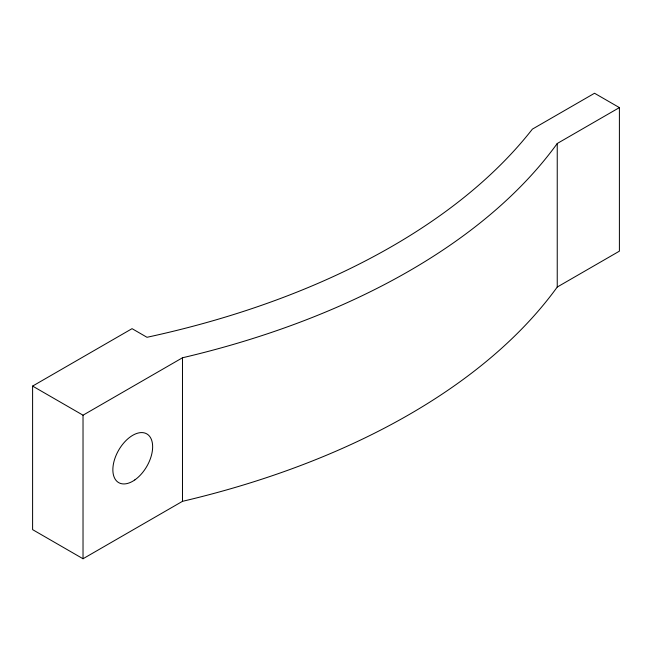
<?xml version="1.0" encoding="UTF-8"?>
<svg xmlns="http://www.w3.org/2000/svg" width="652" height="652" viewBox="0 0 652 652"><rect width="100%" height="100%" fill="white"/><g stroke="black" fill="none" stroke-linecap="round" stroke-linejoin="round"><path stroke-width="0.98" d="M32.6 386.082L132.054 328.665L146.993 337.288A686.401 396.294 0 0 0 532.374 129.137L594.534 93.252L619.4 107.604L619.4 251.159L557.24 287.043A686.026 396.074 0 0 1 182.478 501.331L83.024 558.748L32.6 529.636L32.6 386.082L83.024 415.194L182.478 357.777A686.026 396.074 0 0 0 557.24 143.497L619.4 107.604M557.24 143.497L557.24 287.043M182.478 357.777L182.478 501.331M83.024 415.194L83.024 558.748M134.834 479.905A28.134 16.243 -60 0 0 148.843 435.471A28.134 16.243 -60 0 0 114.581 459.407A28.134 16.243 -60 0 0 134.834 479.905"/></g></svg>
